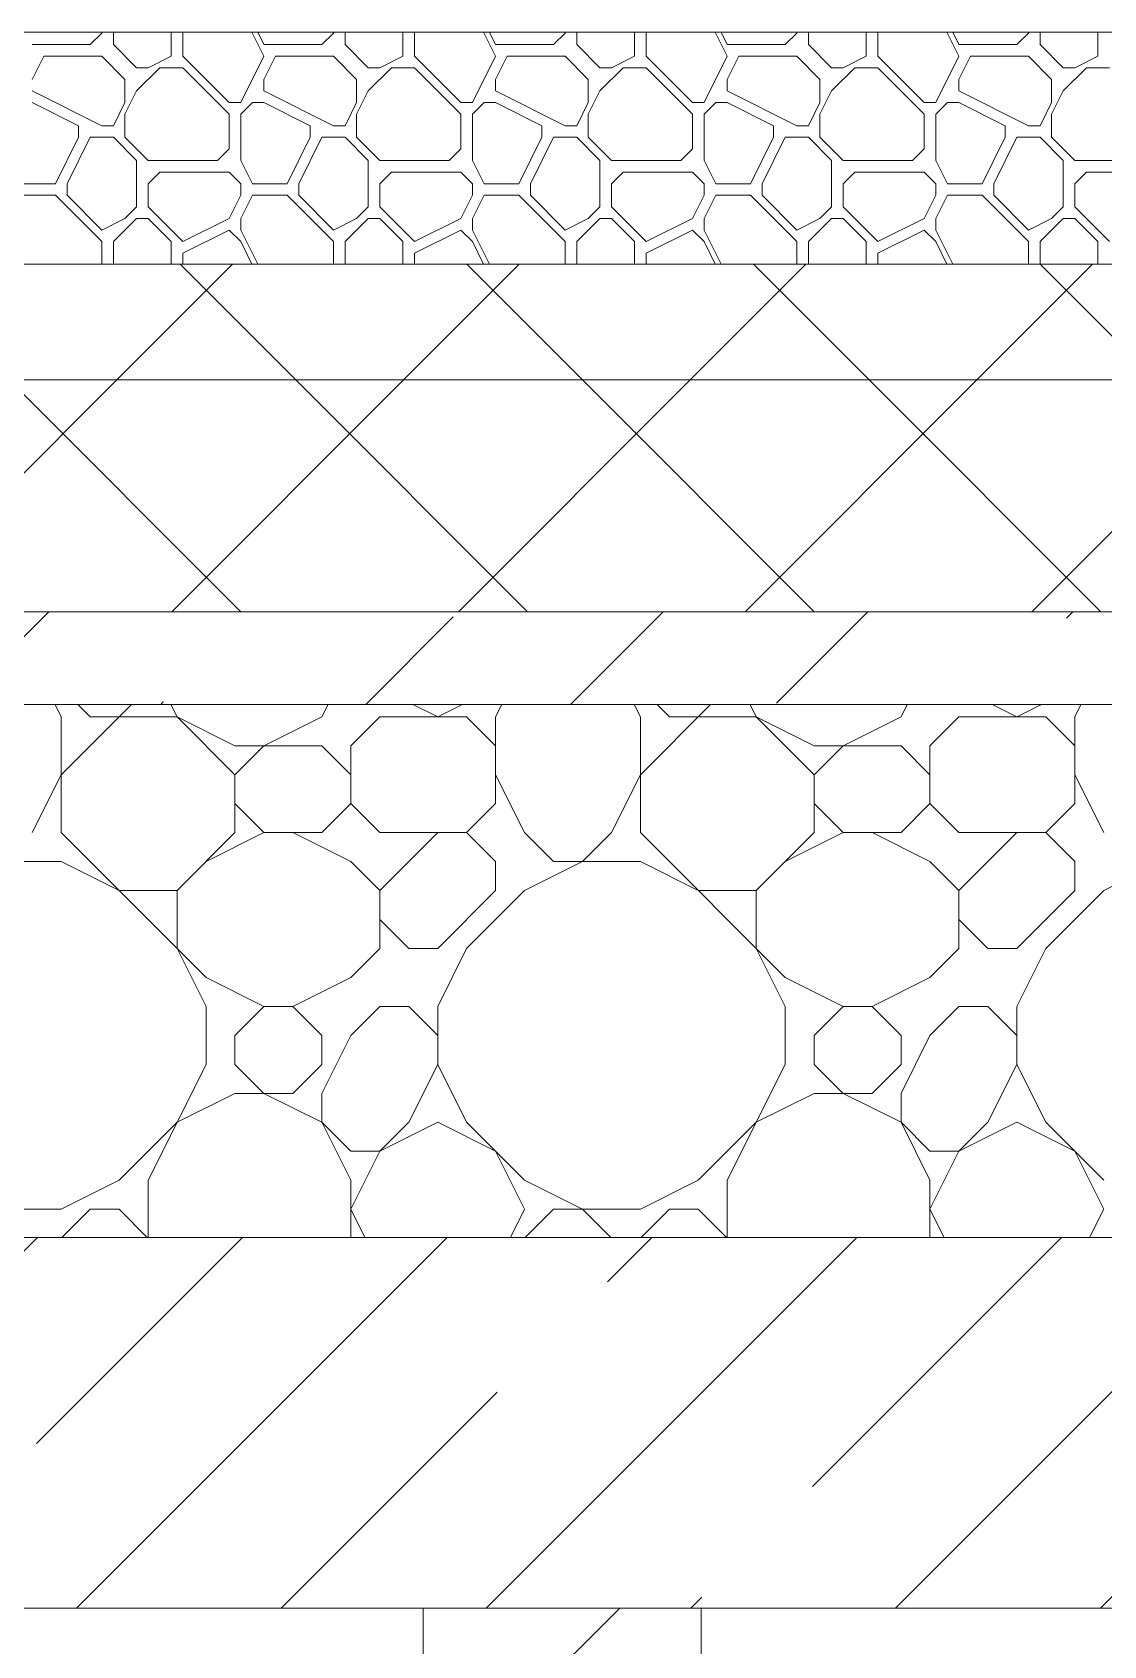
# Model space of a CAD drawing. Header units: millimetres. Extents: x 53645 to 137188, y 78097 to 135533.
# Drawn here: x 94860 to 95323, y 109584 to 110280 of the extents above; entities that cross this region are included whole.
import ezdxf

# ---------------------------------------------------------------- set-up
doc = ezdxf.new("R2010")
doc.units = ezdxf.units.MM
doc.layers.add('hatch', color=7, linetype='Continuous', lineweight=5)
doc.layers.add('Wall2', color=5, linetype='Continuous', lineweight=5)

msp = doc.modelspace()

# ---------------------------------------------------------------- linework, layer by layer
at = {"layer": 'hatch', "color": 251, "ltscale": 100}
for points in [[(94885.17, 110274.62), (94890.17, 110279.62)], [(94890.17, 110279.62), (94890.17, 110279.95)], [(94895.17, 110274.62), (94895.17, 110279.95)], [(94920.17, 110269.62), (94920.17, 110279.95)], [(94925.17, 110269.62), (94925.17, 110279.95)], [(94960.17, 110269.62), (94955.01, 110279.95)], [(94960.17, 110274.62), (94957.51, 110279.95)], [(94985.17, 110274.62), (94990.17, 110279.62)], [(94990.17, 110279.62), (94990.17, 110279.95)], [(94995.17, 110274.62), (94995.17, 110279.95)], [(95020.17, 110269.62), (95020.17, 110279.95)], [(95025.17, 110269.62), (95025.17, 110279.95)], [(95060.17, 110269.62), (95055.01, 110279.95)], [(95060.17, 110274.62), (95057.51, 110279.95)], [(95085.17, 110274.62), (95090.17, 110279.62)], [(95090.17, 110279.62), (95090.17, 110279.95)], [(95095.17, 110274.62), (95095.17, 110279.95)], [(95120.17, 110269.62), (95120.17, 110279.95)], [(95125.17, 110269.62), (95125.17, 110279.95)], [(95160.17, 110269.62), (95155.01, 110279.95)], [(95160.17, 110274.62), (95157.51, 110279.95)], [(95185.17, 110274.62), (95190.17, 110279.62)], [(95190.17, 110279.62), (95190.17, 110279.95)], [(95195.17, 110274.62), (95195.17, 110279.95)], [(95220.17, 110269.62), (95220.17, 110279.95)], [(95225.17, 110269.62), (95225.17, 110279.95)], [(95260.17, 110269.62), (95255.01, 110279.95)], [(95260.17, 110274.62), (95257.51, 110279.95)], [(95285.17, 110274.62), (95290.17, 110279.62)], [(95290.17, 110279.62), (95290.17, 110279.95)], [(95295.17, 110274.62), (95295.17, 110279.95)], [(95320.17, 110269.62), (95320.17, 110279.95)], [(94860.17, 110274.62), (94885.17, 110274.62)], [(94860.17, 110259.62), (94865.17, 110269.62)], [(94865.17, 110269.62), (94890.17, 110269.62)], [(94900.17, 110259.62), (94890.17, 110269.62)], [(94905.17, 110264.62), (94895.17, 110274.62)], [(94910.17, 110264.62), (94920.17, 110269.62)], [(94945.17, 110249.62), (94925.17, 110269.62)], [(94950.17, 110249.62), (94960.17, 110269.62)], [(94960.17, 110274.62), (94985.17, 110274.62)], [(94960.17, 110259.62), (94965.17, 110269.62)], [(94965.17, 110269.62), (94990.17, 110269.62)], [(95000.17, 110259.62), (94990.17, 110269.62)], [(95005.17, 110264.62), (94995.17, 110274.62)], [(95010.17, 110264.62), (95020.17, 110269.62)], [(95045.17, 110249.62), (95025.17, 110269.62)], [(95050.17, 110249.62), (95060.17, 110269.62)], [(95060.17, 110274.62), (95085.17, 110274.62)], [(95060.17, 110259.62), (95065.17, 110269.62)], [(95065.17, 110269.62), (95090.17, 110269.62)], [(95100.17, 110259.62), (95090.17, 110269.62)], [(95105.17, 110264.62), (95095.17, 110274.62)], [(95110.17, 110264.62), (95120.17, 110269.62)], [(95145.17, 110249.62), (95125.17, 110269.62)], [(95150.17, 110249.62), (95160.17, 110269.62)], [(95160.17, 110274.62), (95185.17, 110274.62)], [(95160.17, 110259.62), (95165.17, 110269.62)], [(95165.17, 110269.62), (95190.17, 110269.62)], [(95200.17, 110259.62), (95190.17, 110269.62)], [(95205.17, 110264.62), (95195.17, 110274.62)], [(95210.17, 110264.62), (95220.17, 110269.62)], [(95245.17, 110249.62), (95225.17, 110269.62)], [(95250.17, 110249.62), (95260.17, 110269.62)], [(95260.17, 110274.62), (95285.17, 110274.62)], [(95260.17, 110259.62), (95265.17, 110269.62)], [(95265.17, 110269.62), (95290.17, 110269.62)], [(95300.17, 110259.62), (95290.17, 110269.62)], [(95305.17, 110264.62), (95295.17, 110274.62)], [(95310.17, 110264.62), (95320.17, 110269.62)], [(94905.17, 110264.62), (94910.17, 110264.62)], [(94905.17, 110254.62), (94915.17, 110264.62)], [(94915.17, 110264.62), (94925.17, 110264.62)], [(94945.17, 110244.62), (94925.17, 110264.62)], [(95005.17, 110264.62), (95010.17, 110264.62)], [(95005.17, 110254.62), (95015.17, 110264.62)], [(95015.17, 110264.62), (95025.17, 110264.62)], [(95045.17, 110244.62), (95025.17, 110264.62)], [(95105.17, 110264.62), (95110.17, 110264.62)], [(95105.17, 110254.62), (95115.17, 110264.62)], [(95115.17, 110264.62), (95125.17, 110264.62)], [(95145.17, 110244.62), (95125.17, 110264.62)], [(95205.17, 110264.62), (95210.17, 110264.62)], [(95205.17, 110254.62), (95215.17, 110264.62)], [(95215.17, 110264.62), (95225.17, 110264.62)], [(95245.17, 110244.62), (95225.17, 110264.62)], [(95305.17, 110264.62), (95310.17, 110264.62)], [(95305.17, 110254.62), (95315.17, 110264.62)], [(95315.17, 110264.62), (95325.17, 110264.62)], [(94890.17, 110239.62), (94860.17, 110254.62)], [(94900.17, 110249.62), (94900.17, 110259.62)], [(94900.17, 110244.62), (94905.17, 110254.62)], [(94960.17, 110254.62), (94960.17, 110259.62)], [(94990.17, 110239.62), (94960.17, 110254.62)], [(95000.17, 110249.62), (95000.17, 110259.62)], [(95000.17, 110244.62), (95005.17, 110254.62)], [(95060.17, 110254.62), (95060.17, 110259.62)], [(95090.17, 110239.62), (95060.17, 110254.62)], [(95100.17, 110249.62), (95100.17, 110259.62)], [(95100.17, 110244.62), (95105.17, 110254.62)], [(95160.17, 110254.62), (95160.17, 110259.62)], [(95190.17, 110239.62), (95160.17, 110254.62)], [(95200.17, 110249.62), (95200.17, 110259.62)], [(95200.17, 110244.62), (95205.17, 110254.62)], [(95260.17, 110254.62), (95260.17, 110259.62)], [(95290.17, 110239.62), (95260.17, 110254.62)], [(95300.17, 110249.62), (95300.17, 110259.62)], [(95300.17, 110244.62), (95305.17, 110254.62)], [(94880.17, 110239.62), (94860.17, 110249.62)], [(94895.17, 110239.62), (94900.17, 110249.62)], [(94895.17, 110239.62), (94900.17, 110249.62)], [(94945.17, 110249.62), (94950.17, 110249.62)], [(94950.17, 110244.62), (94955.17, 110249.62)], [(94955.17, 110249.62), (94960.17, 110249.62)], [(94980.17, 110239.62), (94960.17, 110249.62)], [(94995.17, 110239.62), (95000.17, 110249.62)], [(94995.17, 110239.62), (95000.17, 110249.62)], [(95045.17, 110249.62), (95050.17, 110249.62)], [(95050.17, 110244.62), (95055.17, 110249.62)], [(95055.17, 110249.62), (95060.17, 110249.62)], [(95080.17, 110239.62), (95060.17, 110249.62)], [(95095.17, 110239.62), (95100.17, 110249.62)], [(95095.17, 110239.62), (95100.17, 110249.62)], [(95145.17, 110249.62), (95150.17, 110249.62)], [(95150.17, 110244.62), (95155.17, 110249.62)], [(95155.17, 110249.62), (95160.17, 110249.62)], [(95180.17, 110239.62), (95160.17, 110249.62)], [(95195.17, 110239.62), (95200.17, 110249.62)], [(95195.17, 110239.62), (95200.17, 110249.62)], [(95245.17, 110249.62), (95250.17, 110249.62)], [(95250.17, 110244.62), (95255.17, 110249.62)], [(95255.17, 110249.62), (95260.17, 110249.62)], [(95280.17, 110239.62), (95260.17, 110249.62)], [(95295.17, 110239.62), (95300.17, 110249.62)], [(95295.17, 110239.62), (95300.17, 110249.62)], [(94900.17, 110234.62), (94900.17, 110244.62)], [(94945.17, 110229.62), (94945.17, 110244.62)], [(94950.17, 110224.62), (94950.17, 110244.62)], [(95000.17, 110234.62), (95000.17, 110244.62)], [(95045.17, 110229.62), (95045.17, 110244.62)], [(95050.17, 110224.62), (95050.17, 110244.62)], [(95100.17, 110234.62), (95100.17, 110244.62)], [(95145.17, 110229.62), (95145.17, 110244.62)], [(95150.17, 110224.62), (95150.17, 110244.62)], [(95200.17, 110234.62), (95200.17, 110244.62)], [(95245.17, 110229.62), (95245.17, 110244.62)], [(95250.17, 110224.62), (95250.17, 110244.62)], [(95300.17, 110234.62), (95300.17, 110244.62)], [(94870.17, 110214.62), (94880.17, 110234.62)], [(94875.17, 110214.62), (94885.17, 110234.62)], [(94880.17, 110234.62), (94880.17, 110239.62)], [(94885.17, 110234.62), (94895.17, 110234.62)], [(94890.17, 110239.62), (94895.17, 110239.62)], [(94905.17, 110224.62), (94895.17, 110234.62)], [(94910.17, 110224.62), (94900.17, 110234.62)], [(94970.17, 110214.62), (94980.17, 110234.62)], [(94975.17, 110214.62), (94985.17, 110234.62)], [(94980.17, 110234.62), (94980.17, 110239.62)], [(94985.17, 110234.62), (94995.17, 110234.62)], [(94990.17, 110239.62), (94995.17, 110239.62)], [(95005.17, 110224.62), (94995.17, 110234.62)], [(95010.17, 110224.62), (95000.17, 110234.62)], [(95070.17, 110214.62), (95080.17, 110234.62)], [(95075.17, 110214.62), (95085.17, 110234.62)], [(95080.17, 110234.62), (95080.17, 110239.62)], [(95085.17, 110234.62), (95095.17, 110234.62)], [(95090.17, 110239.62), (95095.17, 110239.62)], [(95105.17, 110224.62), (95095.17, 110234.62)], [(95110.17, 110224.62), (95100.17, 110234.62)], [(95170.17, 110214.62), (95180.17, 110234.62)], [(95175.17, 110214.62), (95185.17, 110234.62)], [(95180.17, 110234.62), (95180.17, 110239.62)], [(95185.17, 110234.62), (95195.17, 110234.62)], [(95190.17, 110239.62), (95195.17, 110239.62)], [(95205.17, 110224.62), (95195.17, 110234.62)], [(95210.17, 110224.62), (95200.17, 110234.62)], [(95270.17, 110214.62), (95280.17, 110234.62)], [(95275.17, 110214.62), (95285.17, 110234.62)], [(95280.17, 110234.62), (95280.17, 110239.62)], [(95285.17, 110234.62), (95295.17, 110234.62)], [(95290.17, 110239.62), (95295.17, 110239.62)], [(95305.17, 110224.62), (95295.17, 110234.62)], [(95310.17, 110224.62), (95300.17, 110234.62)], [(94940.17, 110224.62), (94945.17, 110229.62)], [(95040.17, 110224.62), (95045.17, 110229.62)], [(95140.17, 110224.62), (95145.17, 110229.62)], [(95240.17, 110224.62), (95245.17, 110229.62)], [(94905.17, 110204.62), (94905.17, 110224.62)], [(94910.17, 110224.62), (94940.17, 110224.62)], [(94910.17, 110214.62), (94915.17, 110219.62)], [(94915.17, 110219.62), (94945.17, 110219.62)], [(94950.17, 110214.62), (94945.17, 110219.62)], [(94955.17, 110214.62), (94950.17, 110224.62)], [(95005.17, 110204.62), (95005.17, 110224.62)], [(95010.17, 110224.62), (95040.17, 110224.62)], [(95010.17, 110214.62), (95015.17, 110219.62)], [(95015.17, 110219.62), (95045.17, 110219.62)], [(95050.17, 110214.62), (95045.17, 110219.62)], [(95055.17, 110214.62), (95050.17, 110224.62)], [(95105.17, 110204.62), (95105.17, 110224.62)], [(95110.17, 110224.62), (95140.17, 110224.62)], [(95110.17, 110214.62), (95115.17, 110219.62)], [(95115.17, 110219.62), (95145.17, 110219.62)], [(95150.17, 110214.62), (95145.17, 110219.62)], [(95155.17, 110214.62), (95150.17, 110224.62)], [(95205.17, 110204.62), (95205.17, 110224.62)], [(95210.17, 110224.62), (95240.17, 110224.62)], [(95210.17, 110214.62), (95215.17, 110219.62)], [(95215.17, 110219.62), (95245.17, 110219.62)], [(95250.17, 110214.62), (95245.17, 110219.62)], [(95255.17, 110214.62), (95250.17, 110224.62)], [(95305.17, 110204.62), (95305.17, 110224.62)], [(95310.17, 110224.62), (95340.17, 110224.62)], [(95310.17, 110214.62), (95315.17, 110219.62)], [(95315.17, 110219.62), (95345.17, 110219.62)], [(94855.17, 110214.62), (94870.17, 110214.62)], [(94875.17, 110209.62), (94875.17, 110214.62)], [(94910.17, 110204.62), (94910.17, 110214.62)], [(94950.17, 110209.62), (94950.17, 110214.62)], [(94955.17, 110214.62), (94970.17, 110214.62)], [(94975.17, 110209.62), (94975.17, 110214.62)], [(95010.17, 110204.62), (95010.17, 110214.62)], [(95050.17, 110209.62), (95050.17, 110214.62)], [(95055.17, 110214.62), (95070.17, 110214.62)], [(95075.17, 110209.62), (95075.17, 110214.62)], [(95110.17, 110204.62), (95110.17, 110214.62)], [(95150.17, 110209.62), (95150.17, 110214.62)], [(95155.17, 110214.62), (95170.17, 110214.62)], [(95175.17, 110209.62), (95175.17, 110214.62)], [(95210.17, 110204.62), (95210.17, 110214.62)], [(95250.17, 110209.62), (95250.17, 110214.62)], [(95255.17, 110214.62), (95270.17, 110214.62)], [(95275.17, 110209.62), (95275.17, 110214.62)], [(95310.17, 110204.62), (95310.17, 110214.62)], [(94855.17, 110209.62), (94870.17, 110209.62)], [(94890.17, 110189.62), (94870.17, 110209.62)], [(94890.17, 110194.62), (94875.17, 110209.62)], [(94945.17, 110199.62), (94950.17, 110209.62)], [(94950.17, 110199.62), (94955.17, 110209.62)], [(94955.17, 110209.62), (94970.17, 110209.62)], [(94990.17, 110189.62), (94970.17, 110209.62)], [(94990.17, 110194.62), (94975.17, 110209.62)], [(95045.17, 110199.62), (95050.17, 110209.62)], [(95050.17, 110199.62), (95055.17, 110209.62)], [(95055.17, 110209.62), (95070.17, 110209.62)], [(95090.17, 110189.62), (95070.17, 110209.62)], [(95090.17, 110194.62), (95075.17, 110209.62)], [(95145.17, 110199.62), (95150.17, 110209.62)], [(95150.17, 110199.62), (95155.17, 110209.62)], [(95155.17, 110209.62), (95170.17, 110209.62)], [(95190.17, 110189.62), (95170.17, 110209.62)], [(95190.17, 110194.62), (95175.17, 110209.62)], [(95245.17, 110199.62), (95250.17, 110209.62)], [(95250.17, 110199.62), (95255.17, 110209.62)], [(95255.17, 110209.62), (95270.17, 110209.62)], [(95290.17, 110189.62), (95270.17, 110209.62)], [(95290.17, 110194.62), (95275.17, 110209.62)], [(94890.17, 110194.62), (94900.17, 110199.62)], [(94895.17, 110189.62), (94905.17, 110199.62)], [(94900.17, 110199.62), (94905.17, 110204.62)], [(94905.17, 110199.62), (94910.17, 110199.62)], [(94925.17, 110189.62), (94910.17, 110204.62)], [(94920.17, 110189.62), (94910.17, 110199.62)], [(94925.17, 110189.62), (94945.17, 110199.62)], [(94950.17, 110194.62), (94950.17, 110199.62)], [(94990.17, 110194.62), (95000.17, 110199.62)], [(94995.17, 110189.62), (95005.17, 110199.62)], [(95000.17, 110199.62), (95005.17, 110204.62)], [(95005.17, 110199.62), (95010.17, 110199.62)], [(95025.17, 110189.62), (95010.17, 110204.62)], [(95020.17, 110189.62), (95010.17, 110199.62)], [(95025.17, 110189.62), (95045.17, 110199.62)], [(95050.17, 110194.62), (95050.17, 110199.62)], [(95090.17, 110194.62), (95100.17, 110199.62)], [(95095.17, 110189.62), (95105.17, 110199.62)], [(95100.17, 110199.62), (95105.17, 110204.62)], [(95105.17, 110199.62), (95110.17, 110199.62)], [(95125.17, 110189.62), (95110.17, 110204.62)], [(95120.17, 110189.62), (95110.17, 110199.62)], [(95125.17, 110189.62), (95145.17, 110199.62)], [(95150.17, 110194.62), (95150.17, 110199.62)], [(95190.17, 110194.62), (95200.17, 110199.62)], [(95195.17, 110189.62), (95205.17, 110199.62)], [(95200.17, 110199.62), (95205.17, 110204.62)], [(95205.17, 110199.62), (95210.17, 110199.62)], [(95225.17, 110189.62), (95210.17, 110204.62)], [(95220.17, 110189.62), (95210.17, 110199.62)], [(95225.17, 110189.62), (95245.17, 110199.62)], [(95250.17, 110194.62), (95250.17, 110199.62)], [(95290.17, 110194.62), (95300.17, 110199.62)], [(95295.17, 110189.62), (95305.17, 110199.62)], [(95300.17, 110199.62), (95305.17, 110204.62)], [(95305.17, 110199.62), (95310.17, 110199.62)], [(95325.17, 110189.62), (95310.17, 110204.62)], [(95320.17, 110189.62), (95310.17, 110199.62)], [(94925.17, 110184.62), (94945.17, 110194.62)], [(94950.17, 110189.62), (94945.17, 110194.62)], [(94957.51, 110179.95), (94950.17, 110194.62)], [(95025.17, 110184.62), (95045.17, 110194.62)], [(95050.17, 110189.62), (95045.17, 110194.62)], [(95057.51, 110179.95), (95050.17, 110194.62)], [(95125.17, 110184.62), (95145.17, 110194.62)], [(95150.17, 110189.62), (95145.17, 110194.62)], [(95157.51, 110179.95), (95150.17, 110194.62)], [(95225.17, 110184.62), (95245.17, 110194.62)], [(95250.17, 110189.62), (95245.17, 110194.62)], [(95257.51, 110179.95), (95250.17, 110194.62)], [(94890.17, 110179.95), (94890.17, 110189.62)], [(94895.17, 110179.95), (94895.17, 110189.62)], [(94920.17, 110179.95), (94920.17, 110189.62)], [(94925.17, 110179.95), (94925.17, 110184.62)], [(94955.01, 110179.95), (94950.17, 110189.62)], [(94990.17, 110179.95), (94990.17, 110189.62)], [(94995.17, 110179.95), (94995.17, 110189.62)], [(95020.17, 110179.95), (95020.17, 110189.62)], [(95025.17, 110179.95), (95025.17, 110184.62)], [(95055.01, 110179.95), (95050.17, 110189.62)], [(95090.17, 110179.95), (95090.17, 110189.62)], [(95095.17, 110179.95), (95095.17, 110189.62)], [(95120.17, 110179.95), (95120.17, 110189.62)], [(95125.17, 110179.95), (95125.17, 110184.62)], [(95155.01, 110179.95), (95150.17, 110189.62)], [(95190.17, 110179.95), (95190.17, 110189.62)], [(95195.17, 110179.95), (95195.17, 110189.62)], [(95220.17, 110179.95), (95220.17, 110189.62)], [(95225.17, 110179.95), (95225.17, 110184.62)], [(95255.01, 110179.95), (95250.17, 110189.62)], [(95290.17, 110179.95), (95290.17, 110189.62)], [(95295.17, 110179.95), (95295.17, 110189.62)], [(95320.17, 110179.95), (95320.17, 110189.62)], [(100108.85, 110179.95), (91278.85, 110179.95)], [(91278.85, 110179.95), (100108.85, 110179.95)], [(100108.85, 110129.95), (91278.85, 110129.95)], [(91278.85, 110129.95), (100108.85, 110129.95)], [(100108.85, 110029.95), (91278.85, 110029.95)], [(91278.85, 110029.95), (100108.85, 110029.95)], [(100108.85, 109989.95), (91278.85, 109989.95)], [(91278.85, 109989.95), (100108.85, 109989.95)], [(91368.85, 109759.95), (100018.85, 109759.95)], [(96418.85, 109759.95), (91368.85, 109759.95)], [(95028.85, 109599.95), (95148.85, 109599.95)]]:
    msp.add_lwpolyline(points, dxfattribs=at)
at = {"layer": 'hatch', "color": 251, "lineweight": 5, "ltscale": 100}
for points in [[(94896.62, 110129.95), (94946.62, 110179.95)], [(94973.99, 110129.95), (94923.99, 110179.95)], [(95020.36, 110129.95), (95070.36, 110179.95)], [(95097.73, 110129.95), (95047.73, 110179.95)], [(95144.11, 110129.95), (95194.11, 110179.95)], [(95221.48, 110129.95), (95171.48, 110179.95)], [(95267.85, 110129.95), (95317.85, 110179.95)], [(95345.22, 110129.95), (95295.22, 110179.95)]]:
    msp.add_lwpolyline(points, dxfattribs=at)
at = {"layer": 'hatch', "color": 251, "lineweight": 9, "ltscale": 100}
for points in [[(94796.62, 110029.95), (94896.62, 110129.95)], [(94950.24, 110029.95), (94850.24, 110129.95)], [(94920.36, 110029.95), (95020.36, 110129.95)], [(95073.99, 110029.95), (94973.99, 110129.95)], [(95044.11, 110029.95), (95144.11, 110129.95)], [(95197.73, 110029.95), (95097.73, 110129.95)], [(95167.85, 110029.95), (95267.85, 110129.95)], [(95321.48, 110029.95), (95221.48, 110129.95)], [(95291.59, 110029.95), (95391.59, 110129.95)], [(94839.4, 110002.02), (94867.33, 110029.95)], [(95004.11, 109989.95), (95041.81, 110027.66)], [(95092.5, 109989.95), (95132.5, 110029.95)], [(95181.47, 109990.53), (95220.88, 110029.95)], [(95306.53, 110027.21), (95309.27, 110029.95)], [(94872.67, 109984.62), (94870.01, 109989.95)], [(94872.67, 109959.62), (94903, 109989.95)], [(94885.17, 109984.62), (94879.84, 109989.95)], [(94915.72, 109989.95), (94916.74, 109990.98)], [(94922.67, 109984.62), (94920.01, 109989.95)], [(94985.17, 109984.62), (94987.84, 109989.95)], [(95035.17, 109984.62), (95024.51, 109989.95)], [(95035.17, 109984.62), (95045.83, 109989.95)], [(95060.17, 109984.62), (95062.84, 109989.95)], [(95122.67, 109984.62), (95120.01, 109989.95)], [(95122.67, 109959.62), (95153, 109989.95)], [(95135.17, 109984.62), (95129.84, 109989.95)], [(95172.67, 109984.62), (95170.01, 109989.95)], [(95235.17, 109984.62), (95237.84, 109989.95)], [(95285.17, 109984.62), (95274.51, 109989.95)], [(95285.17, 109984.62), (95295.83, 109989.95)], [(95310.17, 109984.62), (95312.84, 109989.95)], [(94872.67, 109934.62), (94872.67, 109984.62)], [(94885.17, 109984.62), (94922.67, 109984.62)], [(94947.67, 109959.62), (94922.67, 109984.62)], [(94947.67, 109972.12), (94922.67, 109984.62)], [(94960.17, 109972.12), (94985.17, 109984.62)], [(94997.67, 109972.12), (95010.17, 109984.62)], [(95010.17, 109984.62), (95047.67, 109984.62)], [(95060.17, 109972.12), (95047.67, 109984.62)], [(95060.17, 109947.12), (95060.17, 109984.62)], [(95122.67, 109934.62), (95122.67, 109984.62)], [(95135.17, 109984.62), (95172.67, 109984.62)], [(95197.67, 109959.62), (95172.67, 109984.62)], [(95197.67, 109972.12), (95172.67, 109984.62)], [(95210.17, 109972.12), (95235.17, 109984.62)], [(95247.67, 109972.12), (95260.17, 109984.62)], [(95260.17, 109984.62), (95297.67, 109984.62)], [(95310.17, 109972.12), (95297.67, 109984.62)], [(95310.17, 109947.12), (95310.17, 109984.62)], [(94947.67, 109972.12), (94985.17, 109972.12)], [(94947.67, 109959.62), (94960.17, 109972.12)], [(94997.67, 109959.62), (94985.17, 109972.12)], [(94997.67, 109947.12), (94997.67, 109972.12)], [(95197.67, 109972.12), (95235.17, 109972.12)], [(95197.67, 109959.62), (95210.17, 109972.12)], [(95247.67, 109959.62), (95235.17, 109972.12)], [(95247.67, 109947.12), (95247.67, 109972.12)], [(94860.17, 109934.62), (94872.67, 109959.62)], [(94947.67, 109934.62), (94947.67, 109959.62)], [(95072.67, 109934.62), (95060.17, 109959.62)], [(95110.17, 109934.62), (95122.67, 109959.62)], [(95197.67, 109934.62), (95197.67, 109959.62)], [(95322.67, 109934.62), (95310.17, 109959.62)], [(94960.17, 109934.62), (94947.67, 109947.12)], [(94985.17, 109934.62), (94997.67, 109947.12)], [(95010.17, 109934.62), (94997.67, 109947.12)], [(95047.67, 109934.62), (95060.17, 109947.12)], [(95210.17, 109934.62), (95197.67, 109947.12)], [(95235.17, 109934.62), (95247.67, 109947.12)], [(95260.17, 109934.62), (95247.67, 109947.12)], [(95297.67, 109934.62), (95310.17, 109947.12)], [(94935.17, 109872.12), (94872.67, 109934.62)], [(94922.67, 109909.62), (94947.67, 109934.62)], [(94935.17, 109922.12), (94960.17, 109934.62)], [(94960.17, 109934.62), (94985.17, 109934.62)], [(94997.67, 109922.12), (94972.67, 109934.62)], [(95010.17, 109934.62), (95047.67, 109934.62)], [(95010.17, 109909.62), (95035.17, 109934.62)], [(95060.17, 109922.12), (95047.67, 109934.62)], [(95085.17, 109922.12), (95072.67, 109934.62)], [(95097.67, 109922.12), (95110.17, 109934.62)], [(95185.17, 109872.12), (95122.67, 109934.62)], [(95172.67, 109909.62), (95197.67, 109934.62)], [(95185.17, 109922.12), (95210.17, 109934.62)], [(95210.17, 109934.62), (95235.17, 109934.62)], [(95247.67, 109922.12), (95222.67, 109934.62)], [(95260.17, 109934.62), (95297.67, 109934.62)], [(95260.17, 109909.62), (95285.17, 109934.62)], [(95310.17, 109922.12), (95297.67, 109934.62)], [(94835.17, 109922.12), (94872.67, 109922.12)], [(94897.67, 109909.62), (94872.67, 109922.12)], [(95010.17, 109909.62), (94997.67, 109922.12)], [(95060.17, 109909.62), (95060.17, 109922.12)], [(95072.67, 109909.62), (95097.67, 109922.12)], [(95085.17, 109922.12), (95122.67, 109922.12)], [(95147.67, 109909.62), (95122.67, 109922.12)], [(95260.17, 109909.62), (95247.67, 109922.12)], [(95310.17, 109909.62), (95310.17, 109922.12)], [(95322.67, 109909.62), (95347.67, 109922.12)], [(94897.67, 109909.62), (94922.67, 109909.62)], [(94922.67, 109884.62), (94922.67, 109909.62)], [(95010.17, 109884.62), (95010.17, 109909.62)], [(95035.17, 109884.62), (95060.17, 109909.62)], [(95047.67, 109884.62), (95072.67, 109909.62)], [(95147.67, 109909.62), (95172.67, 109909.62)], [(95172.67, 109884.62), (95172.67, 109909.62)], [(95260.17, 109884.62), (95260.17, 109909.62)], [(95285.17, 109884.62), (95310.17, 109909.62)], [(95297.67, 109884.62), (95322.67, 109909.62)], [(95022.67, 109884.62), (95010.17, 109897.12)], [(95272.67, 109884.62), (95260.17, 109897.12)], [(94935.17, 109859.62), (94922.67, 109884.62)], [(94997.67, 109872.12), (95010.17, 109884.62)], [(95022.67, 109884.62), (95035.17, 109884.62)], [(95047.67, 109884.62), (95035.17, 109859.62)], [(95185.17, 109859.62), (95172.67, 109884.62)], [(95247.67, 109872.12), (95260.17, 109884.62)], [(95272.67, 109884.62), (95285.17, 109884.62)], [(95297.67, 109884.62), (95285.17, 109859.62)], [(94960.17, 109859.62), (94935.17, 109872.12)], [(94972.67, 109859.62), (94997.67, 109872.12)], [(95210.17, 109859.62), (95185.17, 109872.12)], [(95222.67, 109859.62), (95247.67, 109872.12)], [(94935.17, 109834.62), (94935.17, 109859.62)], [(94947.67, 109847.12), (94960.17, 109859.62)], [(94960.17, 109859.62), (94972.67, 109859.62)], [(94985.17, 109847.12), (94972.67, 109859.62)], [(94997.67, 109847.12), (95010.17, 109859.62)], [(95010.17, 109859.62), (95022.67, 109859.62)], [(95035.17, 109847.12), (95022.67, 109859.62)], [(95035.17, 109834.62), (95035.17, 109859.62)], [(95185.17, 109834.62), (95185.17, 109859.62)], [(95197.67, 109847.12), (95210.17, 109859.62)], [(95210.17, 109859.62), (95222.67, 109859.62)], [(95235.17, 109847.12), (95222.67, 109859.62)], [(95247.67, 109847.12), (95260.17, 109859.62)], [(95260.17, 109859.62), (95272.67, 109859.62)], [(95285.17, 109847.12), (95272.67, 109859.62)], [(95285.17, 109834.62), (95285.17, 109859.62)], [(94947.67, 109834.62), (94947.67, 109847.12)], [(94985.17, 109834.62), (94985.17, 109847.12)], [(94985.17, 109822.12), (94997.67, 109847.12)], [(95197.67, 109834.62), (95197.67, 109847.12)], [(95235.17, 109834.62), (95235.17, 109847.12)], [(95235.17, 109822.12), (95247.67, 109847.12)], [(94910.17, 109784.62), (94935.17, 109834.62)], [(94960.17, 109822.12), (94947.67, 109834.62)], [(94972.67, 109822.12), (94985.17, 109834.62)], [(95022.67, 109809.62), (95035.17, 109834.62)], [(95047.67, 109809.62), (95035.17, 109834.62)], [(95160.17, 109784.62), (95185.17, 109834.62)], [(95210.17, 109822.12), (95197.67, 109834.62)], [(95222.67, 109822.12), (95235.17, 109834.62)], [(95272.67, 109809.62), (95285.17, 109834.62)], [(95297.67, 109809.62), (95285.17, 109834.62)], [(94922.67, 109809.62), (94947.67, 109822.12)], [(94947.67, 109822.12), (94972.67, 109822.12)], [(94985.17, 109809.62), (94960.17, 109822.12)], [(94985.17, 109809.62), (94985.17, 109822.12)], [(95172.67, 109809.62), (95197.67, 109822.12)], [(95197.67, 109822.12), (95222.67, 109822.12)], [(95235.17, 109809.62), (95210.17, 109822.12)], [(95235.17, 109809.62), (95235.17, 109822.12)], [(94897.67, 109784.62), (94922.67, 109809.62)], [(94997.67, 109797.12), (94985.17, 109809.62)], [(94997.67, 109784.62), (94985.17, 109809.62)], [(95010.17, 109797.12), (95022.67, 109809.62)], [(95010.17, 109797.12), (95035.17, 109809.62)], [(95060.17, 109797.12), (95035.17, 109809.62)], [(95060.17, 109797.12), (95035.17, 109809.62)], [(95072.67, 109784.62), (95047.67, 109809.62)], [(95147.67, 109784.62), (95172.67, 109809.62)], [(95247.67, 109797.12), (95235.17, 109809.62)], [(95247.67, 109784.62), (95235.17, 109809.62)], [(95260.17, 109797.12), (95272.67, 109809.62)], [(95260.17, 109797.12), (95285.17, 109809.62)], [(95310.17, 109797.12), (95285.17, 109809.62)], [(95310.17, 109797.12), (95285.17, 109809.62)], [(95322.67, 109784.62), (95297.67, 109809.62)], [(94997.67, 109797.12), (95010.17, 109797.12)], [(94997.67, 109772.12), (95010.17, 109797.12)], [(95072.67, 109772.12), (95060.17, 109797.12)], [(95247.67, 109797.12), (95260.17, 109797.12)], [(95247.67, 109772.12), (95260.17, 109797.12)], [(95322.67, 109772.12), (95310.17, 109797.12)], [(94872.67, 109772.12), (94897.67, 109784.62)], [(94910.17, 109759.95), (94910.17, 109784.62)], [(94997.67, 109759.95), (94997.67, 109784.62)], [(95097.67, 109772.12), (95072.67, 109784.62)], [(95122.67, 109772.12), (95147.67, 109784.62)], [(95160.17, 109759.95), (95160.17, 109784.62)], [(95247.67, 109759.95), (95247.67, 109784.62)], [(94835.17, 109772.12), (94872.67, 109772.12)], [(94873, 109759.95), (94885.17, 109772.12)], [(94885.17, 109772.12), (94897.67, 109772.12)], [(94909.84, 109759.95), (94897.67, 109772.12)], [(95003.76, 109759.95), (94997.67, 109772.12)], [(95066.59, 109759.95), (95072.67, 109772.12)], [(95073, 109759.95), (95085.17, 109772.12)], [(95085.17, 109772.12), (95122.67, 109772.12)], [(95109.84, 109759.95), (95097.67, 109772.12)], [(95123, 109759.95), (95135.17, 109772.12)], [(95135.17, 109772.12), (95147.67, 109772.12)], [(95159.84, 109759.95), (95147.67, 109772.12)], [(95253.76, 109759.95), (95247.67, 109772.12)], [(95316.59, 109759.95), (95322.67, 109772.12)]]:
    msp.add_lwpolyline(points, dxfattribs=at)
at = {"layer": 'hatch', "color": 251, "lineweight": 0, "ltscale": 100}
for points in [[(94702.5, 109599.95), (94862.5, 109759.95)], [(94861.94, 109671.01), (94950.88, 109759.95)], [(94879.27, 109599.95), (95039.27, 109759.95)], [(95056.05, 109599.95), (95216.05, 109759.95)], [(95108.54, 109740.84), (95127.66, 109759.95)], [(95196.93, 109652.45), (95304.44, 109759.95)], [(95232.83, 109599.95), (95392.83, 109759.95)], [(94967.66, 109599.95), (95060.82, 109693.11)], [(95321.21, 109599.95), (95395.81, 109674.55)], [(95144.44, 109599.95), (95149.2, 109604.72)]]:
    msp.add_lwpolyline(points, dxfattribs=at)
at = {"layer": 'hatch', "color": 251, "lineweight": 15, "ltscale": 100}
msp.add_lwpolyline([(95028.85, 109514.94), (95113.85, 109599.95)], dxfattribs=at)
at = {"layer": 'Wall2', "lineweight": 20, "ltscale": 50}
msp.add_lwpolyline([(91278.85, 110279.95), (100108.85, 110279.95)], dxfattribs=at)
at = {"layer": 'Wall2', "ltscale": 50}
for points in [[(95028.85, 109599.95), (91368.85, 109599.95)], [(95028.85, 108969.95), (95028.85, 109599.95)], [(95148.85, 109599.95), (95148.85, 108969.95)], [(96418.85, 109599.95), (95148.85, 109599.95)]]:
    msp.add_lwpolyline(points, dxfattribs=at)

doc.saveas('drawing.dxf')
